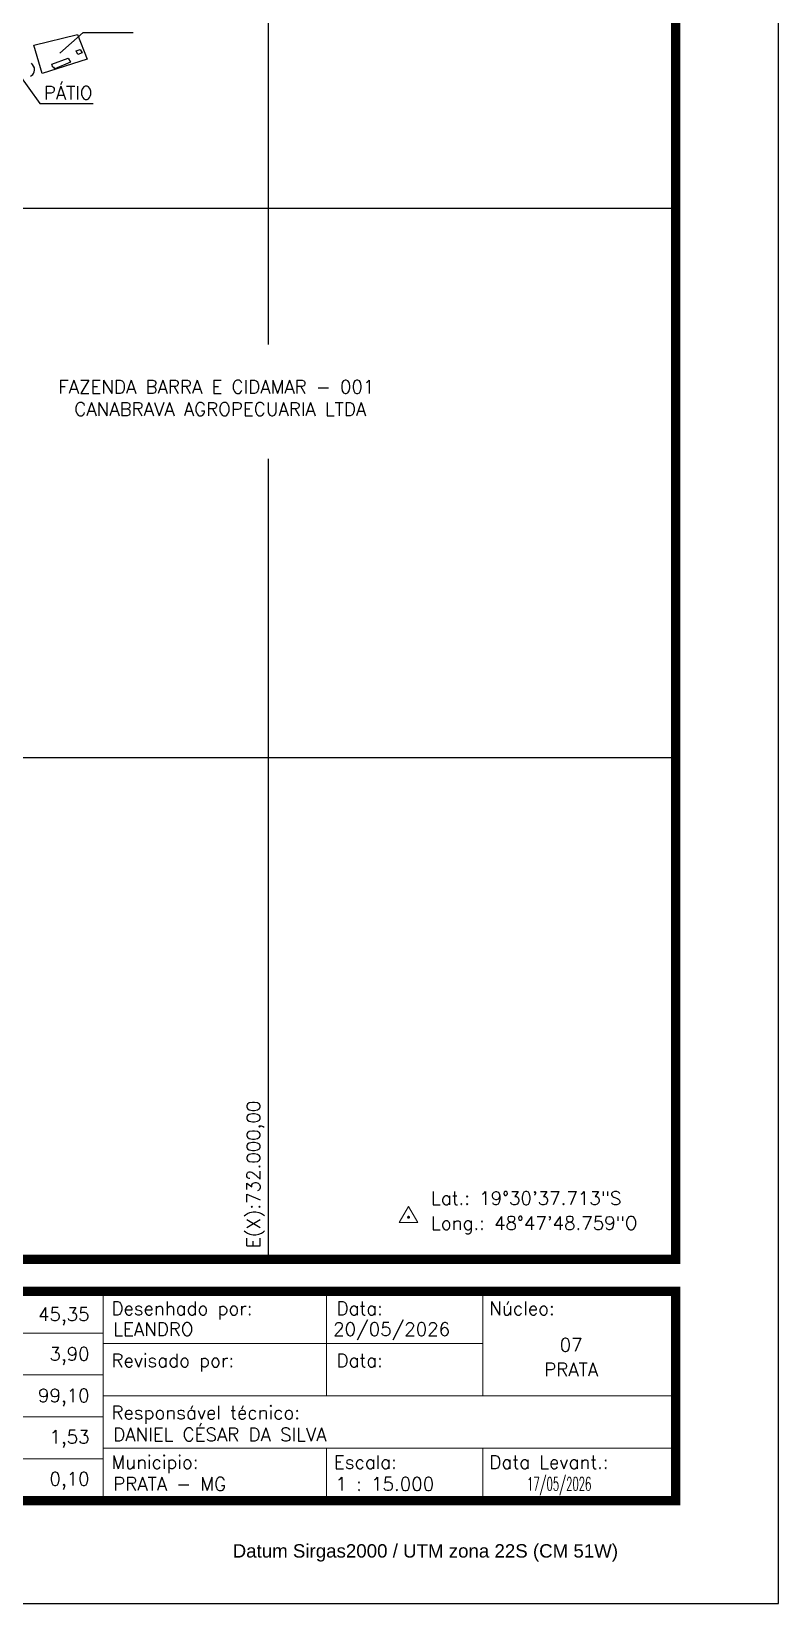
# Model space of a CAD drawing. Header units: millimetres. Extents: x 729593 to 732743, y 7839267 to 7843722.
# Drawn here: x 731655 to 732743, y 7839267 to 7841558 of the extents above; entities that cross this region are included whole.
import ezdxf
from ezdxf.enums import TextEntityAlignment as Align

# ---------------------------------------------------------------- set-up
doc = ezdxf.new("R2010")
doc.units = ezdxf.units.MM
doc.linetypes.add('LIN0', pattern=[0])
for name, color, linetype in [('0114001001', 1, 'Continuous'), ('MALHA', 8, 'Continuous'), ('MARGEM', 5, 'Continuous'), ('SEDE', 7, 'Continuous'), ('TEXTO', 7, 'Continuous'), ('TEXTO_CONFRONTANTES', 7, 'Continuous')]:
    doc.layers.add(name, color=color, linetype=linetype)
doc.styles.add('marcelo', font='arial.ttf')
doc.styles.add('ROMANS', font='romans')

msp = doc.modelspace()

# ---------------------------------------------------------------- linework, layer by layer
at = {"layer": '0114001001', "color": 1}
msp.add_lwpolyline([(731653.4, 7841492.3), (731655.1, 7841493.5), (731656.6, 7841495), (731657.9, 7841496.4), (731658.9, 7841498.5), (731659.4, 7841501.2), (731659, 7841504.4), (731657.8, 7841507.2), (731656.3, 7841509.6), (731654.7, 7841511.4)], dxfattribs=at)
at = {"layer": 'MALHA'}
for points in [[(732000, 7841101.6), (732000, 7841782)], [(731576.7, 7841300), (732593.5, 7841300)], [(732000, 7839769), (732000, 7840934.9)], [(731387.6, 7840500), (732593.5, 7840500)]]:
    msp.add_lwpolyline(points, dxfattribs=at)
at = {"layer": 'MARGEM', "color": 174, "linetype": 'LIN0', "flags": 128}
msp.add_lwpolyline([(732743.5, 7839267.4), (732743.5, 7843722.4), (729593.5, 7843722.4), (729593.5, 7839267.4)], close=True, dxfattribs=at)
at = {"layer": 'MARGEM', "color": 174, "linetype": 'LIN0', "const_width": 13.6, "flags": 128}
for points in [[(732593.5, 7839769), (732593.5, 7843572.4), (729743.5, 7843572.4), (729743.5, 7839769)], [(729743.5, 7839722.4), (732593.5, 7839722.4), (732593.5, 7839417.4), (729743.5, 7839417.4)]]:
    msp.add_lwpolyline(points, close=True, dxfattribs=at)
at = {"layer": 'MARGEM', "color": 174, "linetype": 'LIN0', "const_width": 1.51, "flags": 128}
for points in [[(731759.5, 7839722.4), (731759.5, 7839421.2)], [(732084.9, 7839569.9), (732084.9, 7839722.4)], [(732312.5, 7839569.9), (732312.5, 7839722.4)], [(731164.5, 7839661.4), (731759.5, 7839661.4)], [(731759.5, 7839646.1), (732312.5, 7839646.1)], [(731164.5, 7839600.4), (731759.5, 7839600.4)], [(731759.5, 7839569.9), (732593.7, 7839569.9)], [(731164.5, 7839539.4), (731759.5, 7839539.4)], [(731759.5, 7839493.7), (732593.6, 7839493.7)], [(732084.9, 7839493.7), (732084.9, 7839418.1)], [(732312.5, 7839493.7), (732312.5, 7839418.1)], [(731164.5, 7839478.4), (731759.5, 7839478.4)]]:
    msp.add_lwpolyline(points, dxfattribs=at)
at = {"layer": 'SEDE'}
for points in [[(731721.7, 7841553.3), (731735.8, 7841517.4), (731670.6, 7841496.5), (731658.1, 7841537.8)], [(731708.3, 7841518.7), (731711.5, 7841512.8), (731688.8, 7841503.2), (731687.6, 7841505.7), (731685.9, 7841505.1), (731684.5, 7841510.1)], [(731728.5, 7841526.6), (731722.5, 7841524.1), (731720, 7841529.2), (731725.6, 7841531.3)]]:
    msp.add_lwpolyline(points, close=True, dxfattribs=at)
at = {"layer": 'TEXTO', "linetype": 'Continuous'}
for points in [[(731696, 7841525.9), (731730.1, 7841555.8), (731803.1, 7841555.8)], [(731634.8, 7841497.1), (731667.1, 7841452.8), (731744.7, 7841452.8)]]:
    msp.add_lwpolyline(points, dxfattribs=at)
at = {"layer": 'TEXTO', "color": 7, "lineweight": 9, "flags": 128}
msp.add_lwpolyline([(732190.7, 7839822.4), (732217.8, 7839822.4), (732204.3, 7839845.9)], close=True, dxfattribs=at)
at = {"layer": 'TEXTO', "color": 7, "lineweight": 9, "const_width": 2.12, "flags": 128}
msp.add_lwpolyline([(732203.2, 7839830.2, -1), (732205.3, 7839830.2, -1)], format="xyb", close=True, dxfattribs=at)

# ---------------------------------------------------------------- texts
at = {"layer": 'MALHA', "style": 'ROMANS'}
msp.add_text('E(X):732.000,00', height=19.5, rotation=90, dxfattribs=at).set_placement((731993.9, 7839785.3), align=Align.BOTTOM_LEFT)
at = {"layer": 'MARGEM', "color": 7, "linetype": 'Continuous', "lineweight": 9}
for s, style, p in [('Desenhado por:', 'ROMANS', (731771.3, 7839707.2)), ('Data:', 'ROMANS', (732099.3, 7839707.2)), ('Núcleo:', 'ROMANS', (732322, 7839707.2)), ('Revisado por:', 'ROMANS', (731771.3, 7839631.3)), ('Data:', 'ROMANS', (732099.3, 7839631.3)), ('Responsável técnico:', 'ROMANS', (731771.3, 7839555.4)), ('Municipio:', 'ROMANS', (731771.3, 7839483.2)), ('Escala:', 'ROMANS', (732095.4, 7839483.2)), ('Data Levant.:', 'ROMANS', (732322, 7839483.2)), ('Datum Sirgas2000 / UTM zona 22S (CM 51W)', 'marcelo', (731948, 7839353.9))]:
    msp.add_text(s, height=19.5, dxfattribs=dict(at, style=style)).set_placement(p, align=Align.TOP_LEFT)
at = {"layer": 'MARGEM', "color": 7, "linetype": 'Continuous', "style": 'ROMANS'}
for s, p in [('45,35', (731739.5, 7839698.6)), ('3,90', (731739.5, 7839640.8)), ('99,10', (731739.5, 7839580.4)), ('1,53', (731739.5, 7839520)), ('0,10', (731739.5, 7839459))]:
    msp.add_text(s, height=19.5, dxfattribs=at).set_placement(p, align=Align.TOP_RIGHT)
for s, p in [('20/05/2026', (732094.4, 7839676.9)), ('LEANDRO', (731773.9, 7839676.9)), ('DANIEL CÉSAR DA SILVA', (731773.9, 7839523.5)), ('PRATA - MG', (731773.9, 7839451.4)), ('1 : 15.000', (732097.9, 7839451.4))]:
    msp.add_text(s, height=19.5, dxfattribs=at).set_placement(p, align=Align.TOP_LEFT)
for s, p in [('07', (732441.2, 7839644.2)), ('PRATA', (732441.2, 7839608.2))]:
    msp.add_text(s, height=19.5, dxfattribs=at).set_placement(p, align=Align.MIDDLE_CENTER)
at = {"layer": 'MARGEM', "color": 7, "linetype": 'Continuous', "style": 'ROMANS', "width": 0.55}
msp.add_text('17/05/2026', height=19.5, dxfattribs=at).set_placement((732376.9, 7839451.4), align=Align.TOP_LEFT)
at = {"layer": 'TEXTO', "linetype": 'Continuous', "style": 'ROMANS'}
msp.add_text('PÁTIO', height=19.5, dxfattribs=at).set_placement((731708.2, 7841452.6), align=Align.BOTTOM_CENTER)
at = {"layer": 'TEXTO', "linetype": 'ByBlock', "style": 'ROMANS'}
for s, p in [('Lat.: 19°30\'37.713"S', (732237, 7839848.2, 985.2)), ('Long.: 48°47\'48.759"O', (732237, 7839812, 985.2))]:
    msp.add_text(s, height=19.5, dxfattribs=at).set_placement(p)
at = {"layer": 'TEXTO_CONFRONTANTES', "linetype": 'ByBlock', "style": 'ROMANS'}
for s, p in [('FAZENDA BARRA E CIDAMAR - 001', (731694, 7841030.2)), ('CANABRAVA AGROPECUARIA LTDA', (731717.2, 7840997.7))]:
    msp.add_text(s, height=19.5, dxfattribs=at).set_placement(p)

doc.saveas('drawing.dxf')
